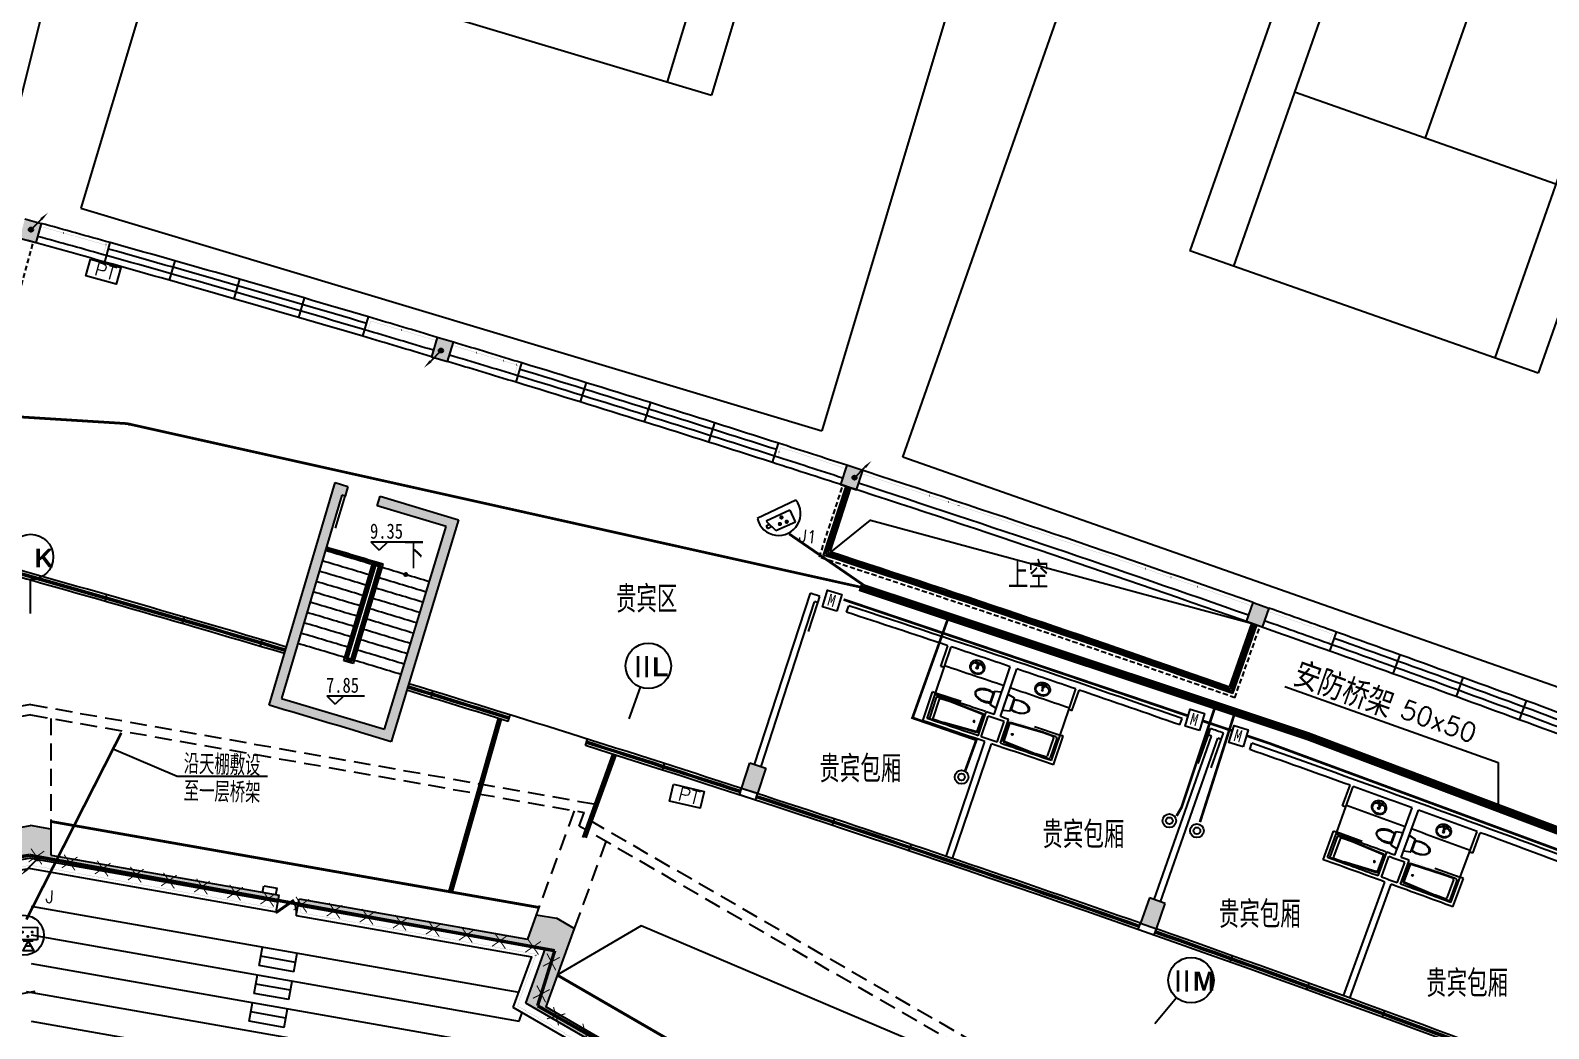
# Model space of a CAD drawing. Extents: x 23317406 to 24383751, y 42324270 to 43451021.
# Drawn here: x 23997363 to 24042480, y 42944674 to 42974335 of the extents above; entities that cross this region are included whole.
import ezdxf

# ---------------------------------------------------------------- set-up
doc = ezdxf.new("R2010")
doc.units = 0
doc.header["$MEASUREMENT"] = 0
doc.linetypes.add('DASHED', pattern=[0.75, 0.5, -0.25])
doc.linetypes.add('T-BW-SF$0$DOT2', pattern=[3.175, 0, -3.175])
doc.layers.get('0').update_dxf_attribs({"linetype": 'CONTINUOUS'})
for name, color, linetype in [('SB', 1, 'CONTINUOUS'), ('WZ', 7, 'CONTINUOUS'), ('双监探测管线', 3, 'CONTINUOUS'), ('场地', 5, 'CONTINUOUS'), ('墙', 7, 'CONTINUOUS'), ('投影', 9, 'CONTINUOUS'), ('柱填充', 8, 'CONTINUOUS'), ('柱形', 7, 'CONTINUOUS'), ('栏杆', 146, 'CONTINUOUS'), ('楼梯', 5, 'CONTINUOUS'), ('汉字', 7, 'CONTINUOUS'), ('电-强电平面-设备', 4, 'CONTINUOUS'), ('电-接地防雷-箭头', 3, 'CONTINUOUS'), ('电-接地防雷-防雷卡子', 94, 'CONTINUOUS'), ('电-接地防雷-防雷线', 94, 'CONTINUOUS'), ('监控管线', 11, 'CONTINUOUS'), ('监控设备', 1, 'CONTINUOUS'), ('紧急按钮管线', 4, 'CONTINUOUS'), ('紧急按钮设备', 4, 'CONTINUOUS'), ('辅助件', 9, 'CONTINUOUS'), ('边界', 9, 'CONTINUOUS'), ('门禁管线', 6, 'CONTINUOUS'), ('门禁设备', 6, 'CONTINUOUS'), ('门窗', 7, 'CONTINUOUS')]:
    doc.layers.add(name, color=color, linetype=linetype)
doc.styles.add('ATT', font='txt')
doc.styles.add('HZ', font='txt.shx', dxfattribs={"bigfont": 'hztxt.shx'})
doc.styles.add('HZTXT', font='txt', dxfattribs={"width": 0.9, "bigfont": 'HZTXT'})
doc.styles.add('IDQSTYLE', font='txt.shx', dxfattribs={"width": 0.7, "bigfont": 'hztxt.shx'})
doc.styles.add('KSHZ', font='ROMANS.shx', dxfattribs={"height": 800, "bigfont": 'dfhz.shx'})
doc.styles.add('Q1', font='SimSun.ttf', dxfattribs={"width": 0.8, "height": 450})
doc.styles.add('T-SG-01$0$Arial', font='ARIALBD.TTF')

# ---------------------------------------------------------------- blocks, each defined once
blk = doc.blocks.new('A$C3C4F7BE9')
at = {"layer": '场地'}
for p, q in [((8126, 44745), (0, 4559)), ((30670, 40187), (8126, 44745)), ((22544, 0), (30670, 40187)), ((12314, 35109), (7603, 11811)), ((13657, 34838), (8946, 11539)), ((23067, 32935), (12314, 35109)), ((21724, 33206), (17012, 9908)), ((23067, 32935), (18355, 9636)), ((20637, 27830), (12570, 29461)), ((16603, 28646), (14066, 16100)), ((21603, 21105), (9067, 23640)), ((18100, 15284), (10033, 16915)), ((7603, 11811), (18355, 9636)), ((0, 4559), (22543, 0))]:
    blk.add_line(p, q, dxfattribs=at)
blk = doc.blocks.new('M100')
at = {"layer": '门窗'}
blk.add_line((0, 1000), (0, 0), dxfattribs=at)
blk = doc.blocks.new('WC-3')
for points in [[(382, 218, 0.033558), (397, 269, 0.056391), (412, 405, 0.056391), (397, 541, 0.070142), (358, 644, 0.106098), (290, 721, 0.162033), (225, 743, 0.162033), (161, 721, 0.106098), (93, 644, 0.070142), (54, 541, 0.056391), (38, 405, 0.056391), (54, 269, 0.033558), (69, 218)], [(55, 405, -0.056391), (70, 537, -0.070142), (108, 636, -0.106098), (170, 708, -0.162033), (225, 726, -0.162033), (280, 708, -0.106098), (343, 636, -0.070142), (381, 537, -0.056391), (396, 405, -0.056391), (381, 273, -0.027675), (369, 232), (81, 232, -0.027675), (70, 273, -0.056391)], [(-20, 24, 0.477064), (0, 0), (463, 0, 0.477064), (473, 12), (431, 207, 0.354037), (426, 211), (24, 211, 0.354037), (19, 207)]]:
    blk.add_lwpolyline(points, format="xyb", close=True)
blk = doc.blocks.new('15PLAV04')
at = {"color": 0, "linetype": 'ByBlock'}
for p, q in [((2.5, -1.5), (2.5, 1.5)), ((7, 0.5), (3, 1.5)), ((4, 1.25), (4, 3.635323)), ((7, -0.5), (7, 0.5)), ((3, -1.5), (7, -0.5)), ((4, -3.628449), (4, -1.25))]:
    blk.add_line(p, q, dxfattribs=at)
blk.add_lwpolyline([(8, 9, 0.109452), (4.986152, 8.332258, 0.102376), (2.343146, 6.363961, 0.093737), (0.622313, 3.491319, 0.088426), (0, 0, 0.088426), (0.622313, -3.491319, 0.093737), (2.343146, -6.363961, 0.102376), (4.986152, -8.332258, 0.109452), (8, -9, 0.109452), (11.013848, -8.332258, 0.102376), (13.656854, -6.363961, 0.093737), (15.377687, -3.491319, 0.088426), (16, 0, 0.088426), (15.377687, 3.491319, 0.093737), (13.656854, 6.363961, 0.102376), (11.013848, 8.332258, 0.109452)], format="xyb", close=True, dxfattribs=at)
for centre in [(3, 2.5), (9, 0), (3, -2.5)]:
    blk.add_circle(centre, 1, dxfattribs=at)
for centre, radius, start, end in [((7, 3.635323), 3, 146.09549, 180), ((11.358035, 0.706347), 8.250845, 143.130102, 146.09549), ((9.915843, 1.787992), 6.448105, 118.911201, 143.130102), ((9, 3.446272), 4.553728, 90, 118.911201), ((9, 3.446272), 4.553728, 61.088799, 90), ((8.084157, 1.787992), 6.448105, 36.869898, 61.088799), ((6.641965, 0.706347), 8.250845, 17.257939, 36.869898), ((4.368267, 0), 10.631733, 0, 17.257939), ((4.368267, 0), 10.631733, 342.742061, 0), ((7, -3.628449), 3, 180, 212.259808), ((9.915843, -1.787992), 6.448105, 212.259808, 241.088799), ((9, -3.446272), 4.553728, 241.088799, 270), ((9, -3.446272), 4.553728, 270, 298.911201), ((8.084157, -1.787992), 6.448105, 298.911201, 323.130102), ((6.641965, -0.706347), 8.250845, 323.130102, 342.742061)]:
    blk.add_arc(centre, radius, start, end, dxfattribs=at)
at = {"color": 0, "linetype": 'ByBlock', "style": 'ATT'}
for tag, p, flags in [('ITEM', (0, -17.5), 3), ('ROOM_NUMBER', (0, -26.5), 1)]:
    blk.add_attdef(tag, p, '', height=6, dxfattribs=dict(at, flags=flags))
blk = doc.blocks.new('13')
for p, q in [((40, 259), (40, -259)), ((70, 239), (70, -239)), ((1098, 345), (76, 299)), ((1100, 325), (105, 279)), ((1400, 325), (1100, 325)), ((1500, 345), (1102, 345)), ((1440, 285), (1440, -285)), ((1540, 305), (1540, -305)), ((76, -299), (1098, -345)), ((105, -279), (1100, -325)), ((115, -279), (1100, -325)), ((1400, -325), (1100, -325)), ((1500, -345), (1102, -345))]:
    blk.add_line(p, q)
at = {"const_width": 1.5}
for points in [[(1600, 375), (0, 375)], [(0, 375), (0, -375)], [(1600, -375), (1600, 375)], [(0, -375), (1600, -375)]]:
    blk.add_lwpolyline(points, dxfattribs=at)
for radius in [20, 16]:
    blk.add_circle((250, -11), radius)
for centre, start, end in [((80, 259), 96.2034, 180), ((110, 239), 96.6325, 180), ((1102, 305), 90, 96.2034), ((1400, 285), 0, 90), ((1500, 305), 0, 90), ((80, -259), 180, 263.7966), ((110, -239), 180, 263.3675), ((1102, -305), 263.7966, 270), ((1400, -285), 270, 0), ((1500, -305), 270, 0)]:
    blk.add_arc(centre, 40, start, end)
at = {"text_generation_flag": 2, "width": 0.8, "flags": 9}
for tag in ['XSIZE', 'YSIZE']:
    blk.add_attdef(tag, (800, 375), '', height=0.5, dxfattribs=at)
blk = doc.blocks.new('SX1')
at = {"layer": 'SB'}
for p, q in [((-2.72, 0.74), (-4.54, 0.74)), ((-4.54, 0.74), (-4.54, -0.51)), ((-3.29, 1.67), (2.96, 1.67)), ((-3.29, 1.67), (-1.38, -1.45)), ((2.96, 1.67), (2.96, -1.45)), ((-4.54, -0.51), (-1.96, -0.51)), ((2.96, -1.45), (-1.38, -1.45))]:
    blk.add_line(p, q, dxfattribs=at)
blk = doc.blocks.new('SX8')
at = {"layer": 'SB'}
for p, q in [((-0.65, -1.02), (1.8, -1.02)), ((-0.11, -2.2), (1.27, -2.2))]:
    blk.add_line(p, q, dxfattribs=at)
for points in [[(-1.02, 1.19, 0.375, 0.375, 1), (-0.64, 1.19, 0.375, 0.375, 1)], [(0.29, 0.1, 0.375, 0.375, 1), (0.67, 0.1, 0.375, 0.375, 1)], [(1.39, 1.19, 0.375, 0.375, 1), (1.76, 1.19, 0.375, 0.375, 1)]]:
    blk.add_lwpolyline(points, format="xyseb", close=True, dxfattribs=at)
blk.add_lwpolyline([(0.58, -1.01), (-0.77, -3.35), (1.94, -3.35)], close=True, dxfattribs=at)
blk.add_blockref('SX1', (-0.09, 0.7), dxfattribs=at)
blk = doc.blocks.new('QQSX')
at = {"layer": 'SB'}
blk.add_circle((-12, 12), 494, dxfattribs=at)
at = {"layer": 'SB', "xscale": 100, "yscale": 100, "zscale": 100}
blk.add_blockref('SX8', (36, -28), dxfattribs=at)
blk = doc.blocks.new('A$C7A4D2D25')
at = {"layer": 'WZ'}
blk.add_blockref('QQSX', (506, 483), dxfattribs=at)
blk = doc.blocks.new('A$C4DCE6AE2')
at = {"layer": 'WZ'}
for p, q in [((1147, 1033), (0, 489)), ((975, 735), (268, 414)), ((1141, 391), (978, 740)), ((369, 313), (266, 258)), ((266, 258), (310, 192)), ((268, 414), (553, 129)), ((310, 192), (428, 257)), ((553, 129), (1141, 391))]:
    blk.add_line(p, q, dxfattribs=at)
at = {"layer": 'WZ', "const_width": 63.8}
for points in [[(750, 539, 1), (697, 504, 1)], [(907, 412, 1), (853, 376, 1)], [(706, 344, 1), (652, 309, 1)]]:
    blk.add_lwpolyline(points, format="xyb", close=True, dxfattribs=at)
at = {"layer": 'WZ'}
blk.add_arc((642, 637), 650, 193.6992, 38.1073, dxfattribs=at)
blk = doc.blocks.new('A$C598A25E8')
at = {"layer": '监控设备', "color": 6}
blk.add_lwpolyline([(525, 73), (86, 0), (0, 518), (439, 591)], close=True, dxfattribs=at)
at = {"layer": '门禁设备', "style": 'Q1', "width": 0.9}
blk.add_text('M', height=360, rotation=10.6583, dxfattribs=at).set_placement((170, 101, -121))
blk = doc.blocks.new('A$C62181696')
at = {"layer": '监控管线'}
blk.add_lwpolyline([(0, 519), (936, 519), (936, 3), (0, 3)], close=True, dxfattribs=at)
at = {"layer": '门禁管线', "color": 6, "style": 'HZ'}
blk.add_text('PT', height=400, rotation=359.4412, dxfattribs=at).set_placement((206, 91, -121))
blk = doc.blocks.new('A$C28D63360')
at = {"layer": '监控管线'}
blk.add_blockref('A$C62181696', (0, 0), dxfattribs=at)
blk = doc.blocks.new('A$C4D2D6A25')
at = {"layer": '紧急按钮管线', "const_width": 80}
for points in [[(1621, 10848), (1950, 11759), (51, 12415), (1147, 15477)], [(7900, 9499), (8046, 9754), (9069, 12816)], [(8594, 9317), (9616, 12525)], [(19921, 5685), (21002, 8425)], [(20616, 5448), (21642, 8156)], [(31413, 681), (32691, 3852)], [(32106, 426), (33384, 3597)]]:
    blk.add_lwpolyline(points, dxfattribs=at)
at = {"layer": '紧急按钮设备'}
for centre, radius in [((1508, 10656), 203), ((1508, 10656), 101), ((7684, 9356), 203), ((7684, 9356), 101), ((8503, 9059), 203), ((8503, 9059), 101), ((19824, 5478), 203), ((19824, 5478), 101), ((20598, 5239), 203), ((20598, 5239), 101), ((31346, 458), 203), ((31346, 458), 101), ((32039, 203), 203), ((32039, 203), 101)]:
    blk.add_circle(centre, radius, dxfattribs=at)
at = {"layer": '双监探测管线', "color": 4, "style": 'HZTXT', "width": 0.9}
for p in [(19627, 6584, -121), (21573, 6156, -121)]:
    blk.add_text('IR', height=360, rotation=359.4412, dxfattribs=at).set_placement(p)
at = {"layer": '紧急按钮管线', "color": 4, "style": 'HZTXT', "width": 0.9}
for p in [(31134, 1358, -121), (32647, 656, -121)]:
    blk.add_text('IR', height=360, rotation=359.4412, dxfattribs=at).set_placement(p)
blk = doc.blocks.new('*X408')
at = {"color": 0, "linetype": 'Continuous'}
for p, q in [((192.59, 446.72), (193.87, 448.01)), ((192.65, 446.36), (194.23, 447.94)), ((192.69, 447.24), (193.35, 447.91)), ((192.79, 446.07), (194.52, 447.8)), ((192.98, 445.84), (194.75, 447.61)), ((193.23, 445.66), (194.93, 447.37)), ((193.53, 445.54), (195.05, 447.06)), ((193.92, 445.51), (195.08, 446.67)), ((194.61, 445.77), (194.82, 445.99))]:
    blk.add_line(p, q, dxfattribs=at)
blk = doc.blocks.new('HC000749')
at = {"color": 0, "linetype": 'Continuous'}
blk.add_line((0, -0.06), (3.11, 3.12), dxfattribs=at)
blk.add_lwpolyline([(3.11, 3.12, 0.8, 0, 0), (5.06, 5, 0, 0, 0)], format="xyseb", dxfattribs=at)
blk.add_circle((0, 0), 0.625, dxfattribs=at)
at = {"color": 0, "linetype": 'Continuous', "xscale": 0.5, "yscale": 0.5, "zscale": 0.5}
blk.add_blockref('*X408', (-96.92, -223.38), dxfattribs=at)
at = {"color": 0, "style": 'IDQSTYLE', "width": 0.7}
blk.add_attdef('PSFHATT', (7.06, -0.63), '', height=2.5, dxfattribs=at)
blk = doc.blocks.new('*X411')
at = {"color": 0, "linetype": 'Continuous'}
for p, q in [((192.59, 446.72), (193.87, 448.01)), ((192.65, 446.36), (194.23, 447.94)), ((192.69, 447.24), (193.35, 447.91)), ((192.79, 446.07), (194.52, 447.8)), ((192.98, 445.84), (194.75, 447.61)), ((193.23, 445.66), (194.93, 447.37)), ((193.53, 445.54), (195.05, 447.06)), ((193.92, 445.51), (195.08, 446.67)), ((194.61, 445.77), (194.82, 445.99))]:
    blk.add_line(p, q, dxfattribs=at)
blk = doc.blocks.new('HC000750')
at = {"color": 0, "linetype": 'Continuous'}
blk.add_line((0, -0.06), (-3.11, -3.23), dxfattribs=at)
blk.add_lwpolyline([(-3.11, -3.23, 0.8, 0, 0), (-5.06, -5.12, 0, 0, 0)], format="xyseb", dxfattribs=at)
blk.add_circle((0, 0), 0.625, dxfattribs=at)
at = {"color": 0, "linetype": 'Continuous', "xscale": 0.5, "yscale": 0.5, "zscale": 0.5}
blk.add_blockref('*X411', (-96.92, -223.38), dxfattribs=at)
at = {"color": 0, "style": 'IDQSTYLE', "width": 0.7}
blk.add_attdef('PSFHATT', (2.63, -5.12), '', height=2.5, dxfattribs=at)

msp = doc.modelspace()

# ---------------------------------------------------------------- hatches: boundary and pattern name
at = {"layer": '柱填充'}
for points in [[(23997683.54222, 42968600.13245), (23997201.48344, 42968732.87027), (23997042.20344, 42968154.39825), (23997524.26222, 42968021.66043)], [(24009932.24713, 42965069.87042), (24009453.35801, 42965213.62442), (24009280.84344, 42964638.96041), (24009759.73256, 42964495.20641)], [(24021435.27167, 42960842.5459), (24021910.72215, 42960687.79821), (24022096.45652, 42961258.32669), (24021621.00604, 42961413.07437)], [(24006620.43763, 42960528.05427), (24006716.19072, 42960499.6031), (24006801.66397, 42960787.1693), (24006418.14836, 42960901.00934), (24004455.88306, 42954285.91172, -0.001749131), (24008083.94859, 42953196.61024), (24010088.56852, 42959793.81613), (24007759.07562, 42960497.82476), (24007673.01483, 42960212.22824), (24009715.74031, 42959598.71114), (24007884.11936, 42953570.84501), (24004828.804, 42954488.18223)], [(24034169.62889, 42957167.54746), (24033697.88789, 42957333.25936), (24033499.03888, 42956767.16832), (24033970.77987, 42956601.45642)], [(24018742.34772, 42952571.39578), (24019217.78084, 42952416.59479), (24018970.09925, 42951655.9018), (24018494.66613, 42951810.70279)], [(23997370, 42949735.07656), (24004722.02342, 42948438.71647), (24004756.75306, 42948635.67802), (23997970, 42949832.36569), (23997970, 42950604.08992), (23997370.00001, 42950709.88611), (23996770, 42950604.08992), (23996770, 42949832.36569), (23989983.24695, 42948635.67802), (23990017.97659, 42948438.71647)], [(24013525.96714, 42947649.56082), (24012998.33599, 42947954.18881), (24012398.33599, 42948059.985), (24012134.39076, 42947334.80144), (24005347.63771, 42948531.48911), (24005312.90807, 42948334.52756), (24012664.93149, 42947038.16747), (24012081.47361, 42945435.13013), (24018290.19238, 42941850.52468), (24018390.19238, 42942023.72976), (24012678.56403, 42945321.33992)], [(24031087.91549, 42948393.05135), (24030616.17449, 42948558.76325), (24030351.03545, 42947803.97766), (24030822.77645, 42947638.26576)]]:
    msp.add_hatch(color=256, dxfattribs=at).paths.add_polyline_path(points)

# ---------------------------------------------------------------- linework, layer by layer
for p, q in [((23997370, 42957013.10791), (23997370, 42958013.10791)), ((24015154.16482, 42953877.27982), (24015496.18496, 42954816.97244)), ((24030777.19457, 42944828.83272), (24031419.98218, 42945594.87716))]:
    msp.add_line(p, q)
at = {"color": 2}
for centre in [(23997370, 42958688.10791), (24015727.04856, 42955451.26496), (24031853.86382, 42946111.95716)]:
    msp.add_circle(centre, 675, dxfattribs=at)
at = {"layer": '墙'}
for p, q in [((23999572.23126, 42967451.8179), (23999733.92454, 42968029.62001)), ((24007243.33874, 42965245.26865), (24007413.35927, 42965820.67548)), ((24011794.28702, 42963879.07058), (24011969.29236, 42964452.98096)), ((24019412.34308, 42961495.80153), (24019595.6181, 42962067.12479)), ((24018885.30227, 42952524.84979), (24020540.94474, 42957610.72065)), ((24019075.47551, 42952462.92939), (24020669.21178, 42957358.63422)), ((24020764.29169, 42957327.65341), (24020826.27063, 42957517.80759)), ((24021619.75666, 42957048.04709), (24021682.04715, 42957238.09944)), ((24035974.79373, 42955892.29235), (24036176.04788, 42956457.5328)), ((24024420.87468, 42955436.3447), (24024626.93491, 42956052.82028)), ((24024515.71674, 42955404.64324), (24024721.77698, 42956021.11882)), ((24026002.56061, 42954007.94766), (24026483.28218, 42955428.83008)), ((24026192.0116, 42953943.85145), (24026672.73317, 42955364.73387)), ((24023881.9498, 42953824.0296), (24024167.26297, 42954677.60818)), ((24024008.49333, 42953887.1702), (24024262.10503, 42954645.90672)), ((24028221.44365, 42954150.89921), (24028432.00744, 42954765.85112)), ((24028316.05131, 42954118.50489), (24028526.6151, 42954733.4568)), ((24025525.35315, 42953377.52928), (24025765.3242, 42954088.10222)), ((24025620.09621, 42953345.53314), (24025828.07112, 42953961.36302)), ((24026093.72367, 42953185.29262), (24026302.37405, 42953800.89397)), ((24026188.43157, 42953153.19256), (24026429.18201, 42953863.50181)), ((24031520.34401, 42953698.42008), (24031586.24014, 42953887.25254)), ((24032369.84684, 42953401.19131), (24032436.05234, 42953589.91553)), ((24024576.42857, 42949792.66024), (24025730.16039, 42953202.77803)), ((24024765.87955, 42949728.56403), (24025919.61137, 42953138.68181)), ((24027703.1346, 42952637.17673), (24027962.28912, 42953394.03797)), ((24027765.34794, 42952510.17476), (24028056.89678, 42953361.64365)), ((24030757.64941, 42948509.06633), (24032464.20594, 42953368.07997)), ((24030946.3458, 42948442.78157), (24032652.90603, 42953301.80574)), ((24032747.24703, 42953268.64285), (24032813.58997, 42953457.3188)), ((24033596.04388, 42952969.40398), (24033662.69594, 42953157.97095)), ((24036359.29952, 42951293.59876), (24036579.50641, 42951905.16388)), ((24036453.38613, 42951259.7209), (24036673.59302, 42951871.28602)), ((24037907.66071, 42949829.14455), (24038420.98661, 42951238.57585)), ((24038095.58488, 42949760.70109), (24038608.91078, 42951170.13239)), ((23996770.00001, 42950604.08992), (23997370.00001, 42950709.88611)), ((23997970.00001, 42950604.08992), (23997370.00001, 42950709.88611)), ((23997970, 42950847.79231), (24012481.68712, 42948288.99033)), ((23997970, 42950604.08992), (23997970, 42949832.36569)), ((24035783.37584, 42949694.12637), (24036088.27661, 42950540.90587)), ((24035911.34032, 42949754.33512), (24036182.36323, 42950507.02801)), ((24040129.24799, 42949920.94325), (24040353.92214, 42950530.88135)), ((24040223.0843, 42949886.37812), (24040447.75844, 42950496.31622)), ((23997370, 42949735.07656), (23990017.97659, 42948438.71647)), ((23997370, 42949735.07656), (24004722.02342, 42948438.71647)), ((23997970, 42949832.36569), (24004756.75306, 42948635.67802)), ((24037416.05736, 42949209.88657), (24037672.33372, 42949914.74289)), ((24037510.0382, 42949175.71639), (24037732.14438, 42949786.59187)), ((24037979.84862, 42949004.60776), (24038202.62482, 42949615.23921)), ((24038073.79192, 42948970.33449), (24038330.84139, 42949674.90924)), ((23997370, 42949430.44858), (23990070.07104, 42948143.27414)), ((23997370, 42949430.44858), (24004669.92897, 42948143.27414)), ((24039576.20588, 42948419.5624), (24039852.72694, 42949170.25283)), ((24039635.47705, 42948291.16097), (24039946.56324, 42949135.6877)), ((24004669.92897, 42948143.27414), (24004756.75306, 42948635.67802)), ((24036384.79385, 42945647.83169), (24037616.77602, 42949030.46681)), ((24036572.71802, 42945579.38824), (24037804.70019, 42948962.02336)), ((24005260.81362, 42948039.08524), (24005347.63771, 42948531.48911)), ((24005312.90807, 42948334.52756), (24012664.93149, 42947038.16747)), ((24005347.63771, 42948531.48911), (24012134.39076, 42947334.80144)), ((24005260.81362, 42948039.08524), (24012260.74259, 42946804.8089)), ((24005260.81362, 42948039.08524), (24012260.74258, 42946804.8089)), ((24012398.33599, 42948059.985), (24012134.39076, 42947334.80144)), ((24012398.33599, 42948059.985), (24012998.33599, 42947954.18881)), ((24013525.96714, 42947649.56082), (24012998.33599, 42947954.18881)), ((24013525.96714, 42947649.56082), (24012678.56403, 42945321.33992)), ((24012081.47361, 42945435.13013), (24012664.93149, 42947038.16747)), ((24011713.46914, 42945301.18745), (24012260.74259, 42946804.8089)), ((24025274.13962, 42939203.9815), (24013025.86039, 42946275.52882)), ((24018140.19238, 42941590.71705), (24011713.46914, 42945301.18745)), ((24018290.19238, 42941850.52468), (24012081.47361, 42945435.13013)), ((24018390.19238, 42942023.72976), (24012678.56403, 42945321.33992))]:
    msp.add_line(p, q, dxfattribs=at)
at = {"layer": '墙', "linetype": 'DASHED', "ltscale": 1000}
for p, q in [((23997370, 42954302.46546), (23980512.92951, 42951330.10912)), ((23997370, 42954302.46546), (24014227.0705, 42951330.10912)), ((23997370, 42953997.83748), (23980917.11841, 42951096.75054)), ((23997370, 42953997.83748), (24013822.88159, 42951096.75054)), ((23997970, 42953892.04129), (23997970, 42950604.08992)), ((24013522.88159, 42951149.64864), (24012398.33599, 42948059.985)), ((24013676.04084, 42950693.30889), (24013822.88159, 42951096.75054)), ((24014044.04532, 42950827.25157), (24014227.0705, 42951330.10912)), ((24028247.32802, 42942280.57232), (24013676.04084, 42950693.30889)), ((24028706.95469, 42942361.6169), (24014044.04532, 42950827.25157)), ((24014467.48756, 42950236.36692), (24013525.96714, 42947649.56082))]:
    msp.add_line(p, q, dxfattribs=at)
at = {"layer": '墙', "ltscale": 5000}
for start, end in [(67.1172342395, 67.1172342395), (66.2587266313, 66.2587266313), (64.4772342395, 64.4772342395), (64.9387266313, 64.9387266313)]:
    msp.add_arc((23850578.58196, 42857442.58139), 533172.67138, start, end, dxfattribs=at)
at = {"layer": '墙'}
for centre, radius, start, end in [((23850634.74669, 42857737.27781), 530172.67138, 79.4743453394, 79.4743453394), ((23850639.30178, 42857736.37231), 530172.67138, 78.1227654233, 78.1227654233), ((23850644.55659, 42857735.23786), 530172.67138, 77.5606287088, 77.5606287088), ((23850649.0789, 42857734.18074), 530172.67138, 76.2090487927, 76.2090487927), ((23850619.66353, 42435177.93724), 553322.67138, 74.3661504383, 74.5865205388), ((23850619.66353, 42435177.93724), 552722.67138, 74.3661504383, 74.6124279556), ((23850619.66353, 42435177.93724), 552922.67138, 74.3661504383, 74.5865205388), ((23850619.66353, 42435177.93724), 553322.67138, 73.3183342156, 73.538705473), ((23850619.66353, 42435177.93724), 552922.67138, 73.3183342156, 73.538705473), ((23850619.66353, 42435177.93724), 552722.67138, 73.3183437825, 73.538705473), ((23850578.58196, 42435190.26996), 553322.67138, 73.041702864, 73.2620741214), ((23850578.58196, 42435190.26996), 552722.67138, 73.041702864, 73.2620645545), ((23850578.58196, 42435190.26996), 552922.67138, 73.041702864, 73.2620741214), ((23850578.58196, 42435190.26996), 553322.67138, 71.9938877982, 72.2142578987), ((23850578.58196, 42435190.26996), 552722.67138, 71.9679803814, 72.2142578987), ((23850578.58196, 42435190.26996), 552922.67138, 71.9938877982, 72.2142578987), ((23850578.58196, 42435190.26996), 553322.67138, 70.6738847678, 71.9679804354), ((23850578.58196, 42435190.26996), 552922.67138, 70.6738847678, 71.9420749464), ((23850578.58196, 42435190.26996), 552722.67138, 70.6479804354, 71.9679804354), ((23850578.58196, 42435190.26996), 549372.67138, 71.9471142188, 71.9784097456), ((23850578.58196, 42435190.26996), 549172.67138, 71.9471142188, 71.9575473271), ((23850578.58196, 42435190.26996), 549372.67138, 70.7627446372, 71.8532162336), ((23850578.58196, 42435190.26996), 549172.67138, 71.5227371997, 71.8532162336), ((23850578.58196, 42435190.26996), 552922.67138, 70.4017029181, 70.6220730186), ((23850578.58196, 42435190.26996), 553322.67138, 70.4017029181, 70.6220730186), ((23850578.58196, 42435190.26996), 552722.67138, 70.4017029181, 70.6479804354), ((23850578.58196, 42435190.26996), 549172.67138, 71.3184145018, 71.5123050494), ((23850578.58196, 42435190.26996), 548522.67138, 71.5122988677, 71.5227438633), ((23850578.58196, 42435190.26996), 549172.67138, 71.1036577374, 71.2975482851), ((23850578.58196, 42435190.26996), 547722.67138, 71.5122912395, 71.5227519676), ((23850578.58196, 42435190.26996), 549172.67138, 70.7627446372, 71.0932236712), ((23850578.58196, 42435190.26996), 547672.67138, 71.3184430766, 71.3446403236), ((23850578.58196, 42435190.26996), 548522.67138, 71.0932184475, 71.1036639191), ((23850578.58196, 42435190.26996), 546822.67138, 71.3184583806, 71.5227605761), ((23850578.58196, 42435190.26996), 546922.67138, 71.3446474967, 71.5122835888), ((23850578.58196, 42435190.26996), 547572.67138, 71.2817851016, 71.3341776852), ((23850578.58196, 42435190.26996), 547672.67138, 71.2713224632, 71.2975197102), ((23850578.58196, 42435190.26996), 549372.67138, 70.6271142188, 70.6688466521), ((23850578.58196, 42435190.26996), 546922.67138, 71.2817913194, 71.3341714674), ((23850578.58196, 42435190.26996), 546822.67138, 71.0932022107, 71.2975024902), ((23850578.58196, 42435190.26996), 546922.67138, 71.103679198, 71.2713152901), ((23850578.58196, 42435190.26996), 547722.67138, 71.0932108192, 71.1036715474), ((23850578.58196, 42435190.26996), 549172.67138, 70.6584135438, 70.6688466521), ((23850578.58196, 42435190.26996), 549172.67138, 70.6271142188, 70.6375473271), ((23850578.58196, 42435190.26996), 549372.67138, 69.4427446372, 70.5332162336), ((23850578.58196, 42435190.26996), 549172.67138, 70.2027371997, 70.5332162336), ((23850578.58196, 42435190.26996), 549172.67138, 69.9984135438, 70.1923040914), ((23850578.58196, 42435190.26996), 548522.67138, 70.1922979098, 70.2027429053), ((23850578.58196, 42435190.26996), 549172.67138, 69.7836567795, 69.9775473271), ((23850578.58196, 42435190.26996), 547722.67138, 70.1922902815, 70.2027510096), ((23850578.58196, 42435190.26996), 549172.67138, 69.4427446372, 69.7732236712), ((23850578.58196, 42435190.26996), 546822.67138, 69.9984135438, 70.2027596181), ((23850578.58196, 42435190.26996), 546922.67138, 70.0246465388, 70.1922826309), ((23850578.58196, 42435190.26996), 547672.67138, 69.9984421186, 70.0246393657), ((23850578.58196, 42435190.26996), 547572.67138, 69.9617841436, 70.0141767272), ((23850578.58196, 42435190.26996), 547672.67138, 69.9513215052, 69.9775187522), ((23850578.58196, 42435190.26996), 548522.67138, 69.7732174895, 69.7836629611), ((23850578.58196, 42435190.26996), 546922.67138, 69.9617903614, 70.0141705094), ((23850578.58196, 42435190.26996), 547722.67138, 69.7732098612, 69.7836705894), ((23850578.58196, 42435190.26996), 546822.67138, 69.7732012527, 69.9775473271), ((23850578.58196, 42435190.26996), 546922.67138, 69.78367824, 69.9513143321)]:
    msp.add_arc(centre, radius, start, end, dxfattribs=at)
at = {"layer": '投影'}
for p, q in [((23997970, 42950822.40664), (24012473.00471, 42948265.13561)), ((23997385.62834, 42948310.72361), (24011878.71659, 42945755.20111)), ((23997385.62834, 42947457.76525), (24011886.98766, 42944900.78435)), ((24004160.09125, 42946547.56411), (24004257.33422, 42947099.05645)), ((24005242.76088, 42946640.9797), (24004208.71274, 42946823.31028)), ((24005194.13939, 42946365.23353), (24005291.38237, 42946916.72587)), ((23997385.62834, 42946604.8069), (24011595.25872, 42944099.26568)), ((24005194.13939, 42946365.23353), (24004160.09125, 42946547.56411)), ((24004014.22678, 42945720.3256), (24004111.46976, 42946271.81794)), ((24005096.89641, 42945813.74118), (24004062.84827, 42945996.07177)), ((24005048.27492, 42945537.99501), (24005145.5179, 42946089.48735)), ((24025257.82203, 42939184.53496), (24013017.17798, 42946251.67409)), ((23997500.23614, 42945777.56838), (23986296.39462, 42943802.02884)), ((23997239.76387, 42945777.56838), (24008443.60539, 42943802.02884)), ((24005048.27492, 42945537.99501), (24004014.22678, 42945720.3256)), ((24003868.36231, 42944893.08709), (24003965.60529, 42945444.57943)), ((24004951.03194, 42944986.50267), (24003916.9838, 42945168.83326)), ((24004902.41045, 42944710.7565), (24004999.65343, 42945262.24884)), ((24011886.98766, 42944900.78435), (24011977.28471, 42945148.87346)), ((23997385.62834, 42944898.89019), (24008212.7916, 42942989.76918)), ((24004902.41045, 42944710.7565), (24003868.36231, 42944893.08709))]:
    msp.add_line(p, q, dxfattribs=at)
at = {"layer": '柱填充', "linetype": 'T-BW-SF$0$DOT2', "ltscale": 10}
for p, q in [((23999529.82623, 42967671.35877), (23999610.67287, 42967960.25983)), ((24007395.91082, 42965408.7255), (24007480.92109, 42965696.42891)), ((24011756.96776, 42964099.53295), (24011844.47044, 42964386.48815)), ((24019568.65253, 42961655.68817), (24019660.29004, 42961941.34981)), ((24035947.66867, 42956114.23967), (24036048.29575, 42956396.8599)), ((23997370, 42949531.99124), (23990151.187, 42948259.11974)), ((23997370, 42949531.99124), (24004588.81301, 42948259.11974)), ((24004588.81301, 42948259.11974), (24004623.54264, 42948456.08129)), ((24005376.65921, 42948120.20119), (24005411.38885, 42948317.16274)), ((24005376.65921, 42948120.20119), (24012395.47222, 42946882.59509)), ((24011836.1373, 42945345.83501), (24012395.47222, 42946882.59509)), ((24018103.58984, 42941727.31959), (24011836.1373, 42945345.83501))]:
    msp.add_line(p, q, dxfattribs=at)
for centre, start, end in [((23850619.66353, 42435177.93724), 74.3765071686, 74.5865205388), ((23850619.66353, 42435177.93724), 73.3183342156, 73.5283487427), ((23850578.58196, 42435190.26996), 73.0520595943, 73.2620741214), ((23850578.58196, 42435190.26996), 71.9938877982, 72.2039011685), ((23850578.58196, 42435190.26996), 70.6738847678, 71.9420887054), ((23850578.58196, 42435190.26996), 70.4120596484, 70.6220730186)]:
    msp.add_arc(centre, 553222.67138, start, end, dxfattribs=at)
at = {"layer": '柱形'}
for p, q in [((23997201.48344, 42968732.87027), (23997683.54222, 42968600.13245)), ((23997683.54222, 42968600.13245), (23997524.26222, 42968021.66043)), ((23997524.26222, 42968021.66043), (23997042.20344, 42968154.39825)), ((24009453.35801, 42965213.62442), (24009280.84344, 42964638.96041)), ((24009932.24713, 42965069.87042), (24009453.35801, 42965213.62442)), ((24009759.73256, 42964495.20641), (24009932.24713, 42965069.87042)), ((24009280.84344, 42964638.96041), (24009759.73256, 42964495.20641)), ((24021621.00604, 42961413.07437), (24021435.27167, 42960842.5459)), ((24022096.45652, 42961258.32669), (24021621.00604, 42961413.07437)), ((24021910.72215, 42960687.79821), (24022096.45652, 42961258.32669)), ((24021435.27167, 42960842.5459), (24021910.72215, 42960687.79821)), ((24033499.03888, 42956767.16832), (24033697.88789, 42957333.25936)), ((24033697.88789, 42957333.25936), (24034169.62889, 42957167.54746)), ((24033970.77987, 42956601.45642), (24033499.03888, 42956767.16832)), ((24034169.62889, 42957167.54746), (24033970.77987, 42956601.45642)), ((24018494.66613, 42951810.70279), (24018742.34772, 42952571.39578)), ((24018742.34772, 42952571.39578), (24019217.78084, 42952416.59479)), ((24019217.78084, 42952416.59479), (24018970.09925, 42951655.9018)), ((24018970.09925, 42951655.9018), (24018494.66613, 42951810.70279)), ((24014040.22506, 42950816.75549), (24013866.57688, 42950339.66104)), ((24030616.17449, 42948558.76325), (24030351.03545, 42947803.97766)), ((24031087.91549, 42948393.05135), (24030616.17449, 42948558.76325)), ((24030822.77645, 42947638.26576), (24031087.91549, 42948393.05135)), ((24030351.03545, 42947803.97766), (24030822.77645, 42947638.26576))]:
    msp.add_line(p, q, dxfattribs=at)
at = {"layer": '柱形', "ltscale": 1000}
for p, q in [((24004455.88306, 42954285.91172), (24006418.14836, 42960901.00934)), ((24006418.14836, 42960901.00934), (24006801.66397, 42960787.1693)), ((24006620.43763, 42960528.05427), (24004828.804, 42954488.18223)), ((24006716.19072, 42960499.6031), (24006620.43763, 42960528.05427)), ((24006801.66397, 42960787.1693), (24006716.19072, 42960499.6031)), ((24007673.01483, 42960212.22824), (24007759.07562, 42960497.82476)), ((24007759.07562, 42960497.82476), (24010088.56852, 42959793.81613)), ((24009715.74031, 42959598.71114), (24007673.01483, 42960212.22824)), ((24007884.11936, 42953570.84501), (24009715.74031, 42959598.71114)), ((24010088.56852, 42959793.81613), (24008083.94859, 42953196.61024)), ((24004828.804, 42954488.18223), (24007884.11936, 42953570.84501))]:
    msp.add_line(p, q, dxfattribs=at)
msp.add_arc((23850578.58196, 42435190.26996), 541422.67138, 73.0875449925, 73.4884158782, dxfattribs=at)
at = {"layer": '栏杆', "ltscale": 10}
for p, q in [((24006927.12469, 42955583.38347), (24007784.05781, 42958437.51484)), ((24006960.63141, 42955521.10627), (24007846.3207, 42958471.01393)), ((24006673.30276, 42955607.3747), (24007243.01757, 42957504.88675)), ((24006735.57225, 42955640.89576), (24007296.48831, 42957509.10238))]:
    msp.add_line(p, q, dxfattribs=at)
at = {"layer": '栏杆'}
for p, q in [((24007243.01757, 42957504.88675), (24007544.61397, 42958509.39425)), ((24007296.48831, 42957509.10238), (24007592.50537, 42958495.02713))]:
    msp.add_line(p, q, dxfattribs=at)
at = {"layer": '栏杆', "ltscale": 10}
for radius, start, end in [(546352.67138, 73.2774934766, 73.4568595109), (546402.67138, 73.2722514365, 73.4568614301), (543322.67138, 73.2721622716, 73.3037985993), (543372.67138, 73.2774359633, 73.2985249075)]:
    msp.add_arc((23850578.31976, 42435190.34816), radius, start, end, dxfattribs=at)
at = {"layer": '楼梯'}
for p, q in [((24020999.19937, 42958776.11717), (24021649.30838, 42960773.13709)), ((24021062.22106, 42958808.18391), (24021696.7797, 42960757.43587)), ((24007349.95839, 42957513.31582), (24007626.01738, 42958432.76753)), ((24033032.02826, 42954758.48583), (24033711.32197, 42956692.60239)), ((24033062.63465, 42954694.74227), (24033758.49338, 42956676.02354)), ((24011307.59814, 42953880.74124), (24009850.47037, 42948752.94484)), ((24011355.3704, 42953865.93541), (24009899.9697, 42948744.21677)), ((24014665.89516, 42952828.15041), (24013766.57688, 42950357.29374)), ((24014713.59927, 42952813.02615), (24013816.57688, 42950348.47739))]:
    msp.add_line(p, q, dxfattribs=at)
at = {"layer": '楼梯', "ltscale": 10}
for p, q in [((24006893.61663, 42955645.65626), (24007721.7936, 42958404.01138)), ((24006797.84041, 42955674.4124), (24007349.95839, 42957513.31582))]:
    msp.add_line(p, q, dxfattribs=at)
at = {"layer": '楼梯'}
for centre, radius, start, end in [((23850578.31976, 42435190.34816), 545982.67138, 73.303721534, 73.4568452973), ((23850578.31976, 42435190.34816), 546302.67138, 73.3037123135, 73.4568575913), ((23850578.58196, 42435190.26996), 550622.67138, 70.6453790091, 71.9705818259), ((23850578.58196, 42435190.26996), 550672.67138, 70.6505815809, 71.9653792361), ((23850578.31976, 42435190.34816), 545662.67138, 73.3037307652, 73.456832989), ((23850578.31976, 42435190.34816), 545982.67138, 73.2932274682, 73.298474501), ((23850578.31976, 42435190.34816), 545022.67138, 73.3037492603, 73.4568083289), ((23850578.31976, 42435190.34816), 545342.67138, 73.3037400073, 73.4568206662), ((23850578.31976, 42435190.34816), 545662.67138, 73.2932305453, 73.2984806552), ((23850578.31976, 42435190.34816), 545662.67138, 73.2774802156, 73.2827303255), ((23850578.31976, 42435190.34816), 545982.67138, 73.2774863698, 73.2827334026), ((23850578.31976, 42435190.34816), 545342.67138, 73.293233626, 73.2984868166), ((23850578.31976, 42435190.34816), 545342.67138, 73.2774740542, 73.2827272448)]:
    msp.add_arc(centre, radius, start, end, dxfattribs=at)
at = {"layer": '楼梯', "ltscale": 10}
for radius, start, end in [(546302.67138, 73.2774925168, 73.2984683541), (546302.67138, 73.1191032796, 73.2722485573), (545662.67138, 73.1191278818, 73.2722301056), (545982.67138, 73.1191155735, 73.2722393369), (544702.67138, 73.3037585241, 73.4567959772), (545022.67138, 73.2932367103, 73.2984929852), (545342.67138, 73.1191402046, 73.2722208635), (544382.67138, 73.3037677988, 73.4567836109), (544702.67138, 73.2932397982, 73.2984991611), (544702.67138, 73.2774617097, 73.2827210726), (545022.67138, 73.2774678856, 73.2827241605), (544702.67138, 73.1191648936, 73.2722023468), (545022.67138, 73.1191525419, 73.2722116106), (543742.67138, 73.3037863809, 73.4567588347), (544062.67138, 73.3037770844, 73.4567712301), (544062.67138, 73.293245985, 73.2985115347), (544382.67138, 73.2932428898, 73.2985053442), (544382.67138, 73.2774555266, 73.282717981), (544382.67138, 73.1191772599, 73.2721930721), (543422.67138, 73.3037956884, 73.4567464247), (543742.67138, 73.2932490839, 73.2985177324), (543742.67138, 73.2774431385, 73.282711787), (544062.67138, 73.2774493362, 73.2827148858), (543742.67138, 73.1192020361, 73.2721744899), (544062.67138, 73.1191896407, 73.2721837865), (543422.67138, 73.2774369335, 73.2985239373), (543422.67138, 73.1192144461, 73.2721651824)]:
    msp.add_arc((23850578.31976, 42435190.34816), radius, start, end, dxfattribs=at)
at = {"layer": '汉字', "color": 0}
for p, q in [((24007481.66846, 42959141.95402), (24008599.66846, 42959141.95402)), ((24007481.66846, 42959141.95402), (24007731.66846, 42958891.95402)), ((24007981.66846, 42959141.95402), (24007731.66846, 42958891.95402)), ((24006174.55527, 42954564.05356), (24007292.55527, 42954564.05356)), ((24006174.55527, 42954564.05356), (24006424.55527, 42954314.05356)), ((24006674.55527, 42954564.05356), (24006424.55527, 42954314.05356))]:
    msp.add_line(p, q, dxfattribs=at)
msp.add_lwpolyline([(24021149.0122, 42958832.50384), (24022325.61449, 42959781.21251), (24033640.55947, 42956717.45534)], dxfattribs=at)
msp.add_lwpolyline([(24008516.63158, 42958164.62899, 0, 0, 0), (24007481.6391, 42954737.50329, 0, 0, 0.0008063803), (24005805.01588, 42955240.89459, 0, 0, 0), (24006739.00216, 42958364.26358, 80, 0, 0), (24006830.773, 42958670.79632, 0, 0, 0)], format="xyseb", dxfattribs=at)
at = {"layer": '汉字'}
msp.add_lwpolyline([(24027983.51245, 42942432.88631), (24015511.49958, 42947724.73563), (24013025.86039, 42946275.52882)], dxfattribs=at)
at = {"layer": '汉字', "color": 0}
msp.add_circle((24008516.63158, 42958164.62899), 50, dxfattribs=at)
at = {"layer": '电-接地防雷-防雷卡子', "color": 131, "const_width": 30}
for points in [[(23997382.75213, 42950020.85574), (23997704.78528, 42949555.78085)], [(23997776.30615, 42949949.33487), (23997311.23126, 42949627.30172)], [(23998760.19119, 42949770.53268), (23998295.1163, 42949448.49954)], [(23998366.63718, 42949842.05356), (23998688.67032, 42949376.97866)], [(23999744.07624, 42949591.7305), (23999279.00135, 42949269.69735)], [(23999350.52222, 42949663.25137), (23999672.55536, 42949198.17648)], [(24000727.96128, 42949412.92831), (24000262.88639, 42949090.89517)], [(24000334.40726, 42949484.44918), (24000656.44041, 42949019.37429)], [(24001711.84632, 42949234.12612), (24001246.77143, 42948912.09298)], [(24001318.29231, 42949305.647), (24001640.32545, 42948840.57211)], [(24002302.17735, 42949126.84481), (24002624.21049, 42948661.76992)], [(24002695.73137, 42949055.32394), (24002230.65648, 42948733.2908)], [(24003679.61641, 42948876.52175), (24003214.54152, 42948554.48861)], [(24003286.06239, 42948948.04263), (24003608.09554, 42948482.96774)], [(24004663.50145, 42948697.71957), (24004198.42656, 42948375.68642)], [(24004269.94744, 42948769.24044), (24004591.98058, 42948304.16555)], [(24005647.3865, 42948518.91738), (24005182.3116, 42948196.88424)], [(24005253.83248, 42948590.43826), (24005575.86562, 42948125.36336)], [(24006631.27154, 42948340.1152), (24006166.19665, 42948018.08205)], [(24006237.71752, 42948411.63607), (24006559.75067, 42947946.56118)], [(24007615.15658, 42948161.31301), (24007150.08169, 42947839.27987)], [(24007221.60257, 42948232.83388), (24007543.63571, 42947767.75899)], [(24008599.04163, 42947982.51082), (24008133.96673, 42947660.47768)], [(24008205.48761, 42948054.0317), (24008527.52075, 42947588.95681)], [(24009582.92667, 42947803.70864), (24009117.85178, 42947481.6755)], [(24009189.37265, 42947875.22951), (24009511.4058, 42947410.15462)], [(24010566.81171, 42947624.90645), (24010101.73682, 42947302.87331)], [(24010173.2577, 42947696.42733), (24010495.29084, 42947231.35244)], [(24011550.69676, 42947446.10427), (24011085.62186, 42947124.07112)], [(24011157.14274, 42947517.62514), (24011479.17588, 42947052.55025)], [(24012534.5818, 42947267.30208), (24012069.50691, 42946945.26894)], [(24012141.02778, 42947338.82296), (24012463.06093, 42946873.74806)], [(24012974.38952, 42946408.89127), (24012711.64576, 42946909.85605)], [(24013093.50003, 42946790.74555), (24012592.53525, 42946528.00178)], [(24012676.61325, 42945454.25559), (24012413.86949, 42945955.22037)], [(24012795.72376, 42945836.10986), (24012294.75898, 42945573.36609)], [(24013257.70383, 42945116.68826), (24012712.40786, 42944966.18143)], [(24012909.80243, 42945314.08283), (24013060.30926, 42944768.78686)], [(24013779.55593, 42944820.5964), (24013930.06276, 42944275.30043)]]:
    msp.add_lwpolyline(points, dxfattribs=at)
at = {"layer": '电-接地防雷-防雷线', "color": 130, "linetype": 'Continuous', "ltscale": 100, "const_width": 100}
for points in [[(23981815.43668, 42947349.51017), (23997335.64974, 42949826.13992)], [(23997335.64974, 42949826.13992), (24012945.92206, 42946989.27312)], [(24012945.92206, 42946989.27312), (24012435.58623, 42945353.1965)], [(24012435.58623, 42945353.1965), (24025432.63893, 42937978.84382)]]:
    msp.add_lwpolyline(points, dxfattribs=at)
at = {"layer": '监控管线'}
for p, q in [((24034644.91773, 42954844.68259), (24040980.56559, 42952580.39903)), ((23999847.92262, 42952980.98198), (24001728.33324, 42952176.23912)), ((24040980.56559, 42952580.39903), (24040980.56559, 42951240.31357)), ((24001728.33324, 42952176.23912), (24004414.63323, 42952176.23912))]:
    msp.add_line(p, q, dxfattribs=at)
for points, const_width in [([(23953296.97281, 42970992.06851), (23965352.53796, 42968057.0973), (23983428.69966, 42963698.79305), (24000239.13044, 42962650.39265), (24022106.67355, 42957775.8263)], 80), ([(24019911.37202, 42959373.34189), (24022181.09131, 42957812.97751)], 80), ([(24022010.44391, 42957794.79523), (24035293.8893, 42953373.76359), (24049306.60062, 42948090.42008), (24062420.82273, 42942983.46359)], 250), ([(23997244.02613, 42947914.84243), (24000064.98671, 42953464.23068)], 80)]:
    msp.add_lwpolyline(points, dxfattribs=dict(at, const_width=const_width))
at = {"layer": '监控设备', "color": 1}
for p, q in [((23983356.37987, 42963690.97096), (24000354.03335, 42962646.25578)), ((24000354.03335, 42962646.25578), (24000279.31868, 42962608.94434))]:
    msp.add_line(p, q, dxfattribs=at)
at = {"layer": '辅助件'}
for p, q in [((24004264.34918, 42948722.50211), (24004299.07881, 42948919.46366)), ((24004299.07881, 42948919.46366), (24004693.00192, 42948850.00439)), ((24004658.27228, 42948653.04284), (24004693.00192, 42948850.00439))]:
    msp.add_line(p, q, dxfattribs=at)
for radius, start, end in [(548572.67138, 71.3184145018, 71.5122993438), (547672.67138, 71.3466688599, 71.5122907619), (548572.67138, 71.103663443, 71.2975482851), (548572.67138, 69.9984135438, 70.1922983858), (547672.67138, 70.0266679019, 70.192289804), (548572.67138, 69.7836624851, 69.9775473271)]:
    msp.add_arc((23850578.58196, 42435190.26996), radius, start, end, dxfattribs=at)
at = {"layer": '边界'}
for p, q in [((24011259.82461, 42953895.54263), (24009800.97103, 42948761.6729)), ((24014761.3018, 42952797.89755), (24014040.22506, 42950816.75549))]:
    msp.add_line(p, q, dxfattribs=at)
at = {"layer": '门禁管线', "const_width": 80}
for points in [[(24021527.16593, 42957424.39159), (24031783.88562, 42953960.52216)], [(24032190.33437, 42953823.25748), (24033096.62903, 42953517.18629)], [(24033484.63944, 42953386.14855), (24034178.06676, 42953151.9663), (24043746.13325, 42949621.13135)]]:
    msp.add_lwpolyline(points, dxfattribs=at)
at = {"layer": '门窗', "linetype": 'DASHED', "ltscale": 300}
for p, q in [((23996801.67773, 42965679.49618), (23997451.94913, 42968041.57662)), ((24020810.12587, 42958679.89106), (24021506.6759, 42960819.5696)), ((24033154.44478, 42954503.4859), (24033900.01837, 42956626.31763))]:
    msp.add_line(p, q, dxfattribs=at)
at = {"layer": '门窗'}
for p, q in [((24001654.22067, 42967488.50563), (24001490.44511, 42966911.29027)), ((24003577.62952, 42966939.01076), (24003411.76829, 42966362.39125)), ((24005499.03928, 42966382.56602), (24005331.09455, 42965806.5499)), ((24013876.5682, 42963867.62559), (24013699.49468, 42963294.34994)), ((24015786.76221, 42963273.82002), (24015607.61736, 42962701.18827)), ((24017694.79702, 42962673.11265), (24017513.58318, 42962101.13228)), ((24020936.17628, 42958744.04612), (24021601.76422, 42960788.61459)), ((24021125.24134, 42958840.24633), (24021744.32386, 42960741.95836)), ((23999630.21352, 42957564.1608), (23999575.33672, 42957371.83676)), ((24001883.70958, 42956707.65221), (24001939.85006, 42956901.15681)), ((24033001.42037, 42954822.2251), (24033664.14697, 42956709.17103)), ((24033093.23953, 42954630.99444), (24033805.66837, 42956659.4549)), ((24004245.69799, 42956225.09428), (24004189.12188, 42956033.26325)), ((24024262.10503, 42954645.90672), (24024515.71674, 42955404.64323)), ((24038054.33774, 42955784.94882), (24037851.04686, 42955220.43769)), ((24039935.15346, 42955103.7892), (24039729.8231, 42954540.01669)), ((24009268.5128, 42954508.21447), (24009326.97243, 42954699.52548)), ((24009268.79045, 42954508.12962), (24009327.25018, 42954699.44061)), ((24027962.28912, 42953394.03797), (24028221.44365, 42954150.8992)), ((24041813.49438, 42954415.83456), (24041606.12723, 42953852.80804)), ((24011564.31505, 42953801.12154), (24011624.04744, 42953993.54769)), ((24013856.68991, 42953083.96668), (24013916.83977, 42953274.75302)), ((24013856.9668, 42953083.87938), (24013917.11676, 42953274.66569)), ((24016145.87018, 42952356.67906), (24016207.30252, 42952548.56927)), ((24016146.42318, 42952356.50202), (24016207.91921, 42952548.59046)), ((24018432.36329, 42951619.09345), (24018494.19878, 42951809.34014)), ((24018432.6394, 42951619.0037), (24018494.90173, 42951810.5633)), ((24018907.53605, 42951464.40727), (24018969.54658, 42951654.59698)), ((24018907.81207, 42951464.31727), (24018969.82271, 42951654.50695)), ((24021253.65121, 42950905.3917), (24021190.79218, 42950715.52664)), ((24036182.36323, 42950507.02801), (24036453.38613, 42951259.7209)), ((24023469.42047, 42949955.54013), (24023533.59136, 42950146.53196)), ((24039852.72694, 42949170.25283), (24040129.24799, 42949920.94325)), ((24030284.72887, 42947615.21314), (24030350.93064, 42947803.98486)), ((24030285.00283, 42947615.11707), (24030351.2047, 42947803.88874)), ((24030756.21203, 42947449.62152), (24030822.58749, 42947638.33222)), ((24030756.48591, 42947449.52518), (24030822.86146, 42947638.23586)), ((24033020.57827, 42946647.54053), (24033088.27182, 42946837.31241)), ((24035349.21339, 42946023.59352), (24035281.18581, 42945835.51841)), ((24037538.17932, 42945013.50461), (24037607.54909, 42945202.67019))]:
    msp.add_line(p, q, dxfattribs=at)
msp.add_lwpolyline([(24004669.92897, 42948143.27414), (24004687.13626, 42948118.69958), (24005178.62749, 42948462.84544), (24005161.42019, 42948487.42)], close=True, dxfattribs=at)
for centre, radius, start, end in [((23850619.66353, 42435177.93724), 553322.67138, 73.538705473, 74.3661504383), ((23850619.66353, 42435177.93724), 552922.67138, 73.538705473, 74.3661504383), ((23850619.66353, 42435177.93724), 553122.67138, 73.538705473, 74.3661504383), ((23850619.66353, 42435177.93724), 552722.67138, 73.538705473, 74.3661504383), ((23850578.58196, 42435190.26996), 553322.67138, 72.2142578987, 73.041702864), ((23850578.58196, 42435190.26996), 552922.67138, 72.2142578987, 73.041702864), ((23850578.58196, 42435190.26996), 553122.67138, 72.2142578987, 73.041702864), ((23850578.58196, 42435190.26996), 552722.67138, 72.2142578987, 73.041702864), ((23850578.58196, 42435190.26996), 543022.67139, 73.4883846974, 74.63432594), ((23850578.58196, 42435190.26996), 543097.67138, 73.4883832403, 74.5815688361), ((23850578.58196, 42435190.26996), 543147.67138, 73.4883822691, 74.5815688361), ((23850578.58196, 42435190.26996), 543222.67138, 73.4883808127, 74.5815688361), ((23850578.58196, 42435190.26996), 550572.67138, 70.6401754923, 71.9757853606), ((23850578.58196, 42435190.26996), 550722.67138, 70.6557832081, 71.960177591), ((23850578.58196, 42435190.26996), 553322.67138, 69.5742579528, 70.4017029181), ((23850578.58196, 42435190.26996), 552722.67138, 69.5742579528, 70.4017029181), ((23850578.58196, 42435190.26996), 552922.67138, 69.5742579528, 70.4017029181), ((23850578.58196, 42435190.26996), 553122.67138, 69.5742579528, 70.4017029181), ((23850578.58196, 42435190.26996), 543022.67139, 72.7547578684, 73.0876724708), ((23850578.58196, 42435190.26996), 543097.67138, 72.7547578684, 73.0876725509), ((23850578.58196, 42435190.26996), 543147.67138, 72.7547578684, 73.0876726042), ((23850521.39788, 42435210.35743), 543222.67138, 70.6679639042, 73.0812857679), ((23850578.58196, 42435190.26996), 543097.67138, 71.9943920347, 72.5013230123), ((23850578.58196, 42435190.26996), 543147.67138, 71.9943920347, 72.5013230123), ((23850578.58196, 42435190.26996), 543022.67139, 67.4747226661, 72.5013230123), ((23850578.58196, 42435190.26996), 543022.67139, 71.9416349309, 71.9943920347), ((23850521.39788, 42435210.35743), 543097.67138, 70.6679639042, 71.9352730015), ((23850521.39788, 42435210.35743), 543147.67138, 70.6679639042, 71.93527359), ((24004669.92897, 42948143.27414), 600, 350.000000002, 35.000000002), ((23850578.58196, 42435190.26996), 543097.67138, 69.3542977599, 70.6216018835), ((23850578.58196, 42435190.26996), 543147.67138, 69.3542977599, 70.6216018835), ((23850578.58196, 42435190.26996), 543222.67138, 67.4747226661, 70.6216018835)]:
    msp.add_arc(centre, radius, start, end, dxfattribs=at)
at = {"layer": '门窗', "linetype": 'DASHED', "ltscale": 300}
msp.add_arc((23850578.58196, 42435190.26996), 550472.67138, 70.6297656226, 71.9861952662, dxfattribs=at)

# ---------------------------------------------------------------- block references
at = {"layer": '场地', "xscale": -1}
for p, rotation in [((23994458.00846, 42965604.0693), 334.4959608708573), ((24042657.7844, 42950113.24273), 329.2159608708006)]:
    msp.add_blockref('A$C3C4F7BE9', p, dxfattribs=dict(at, rotation=rotation))
at = {"layer": '场地', "rotation": 354.7199999999434}
msp.add_blockref('A$C3C4F7BE9', (23998439.07979, 42964508.09611), dxfattribs=at)
at = {"layer": '电-强电平面-设备', "xscale": 100, "yscale": 100, "zscale": 100}
for p in [(23997378.91184, 42968416.11724), (24021853.41726, 42961043.74586)]:
    msp.add_blockref('HC000749', p, dxfattribs=at)
at = {"layer": '电-接地防雷-箭头', "color": 3, "xscale": 100, "yscale": 100, "zscale": 100}
for p in [(24009563.25173, 42964821.91208), (23997570.30957, 42949727.7319)]:
    msp.add_blockref('HC000750', p, dxfattribs=at)
at = {"layer": '监控管线'}
for p, rotation in [((23999007.2933, 42967036.09177), 344.595660089927), ((24016358.84142, 42951427.55085), 347.0245627554938)]:
    msp.add_blockref('A$C28D63360', p, dxfattribs=dict(at, rotation=rotation))
for name, p in [('A$C4DCE6AE2', (24018958.60371, 42959341.73776)), ('A$C4D2D6A25', (24023524.79824, 42941493.59356))]:
    msp.add_blockref(name, p, dxfattribs=at)
at = {"layer": '监控设备', "xscale": 1.2, "yscale": 1.2, "zscale": 1.2, "rotation": 0.4958671909332679}
msp.add_blockref('A$C7A4D2D25', (23996584.58575, 42946848.91733), dxfattribs=at)
at = {"layer": '辅助件', "yscale": 25, "zscale": 25}
for p, xscale, rotation in [((24025567.78383, 42955605.17127), 25, 251.47234413599), ((24027507.23967, 42954949.00279), -25, 71.14361865083146), ((24037509.79347, 42951435.95996), 25, 250.1523431780041), ((24039433.61892, 42950735.28768), -25, 69.82361769284554)]:
    msp.add_blockref('15PLAV04', p, dxfattribs=dict(at, xscale=xscale, rotation=rotation))
at = {"layer": '辅助件', "xscale": -1}
for name, p, rotation in [('13', (24025644.22345, 42953733.19465), 341.54398214598), ('WC-3', (24026264.17731, 42954157.61739), 251.2711981035584), ('13', (24037543.08933, 42949562.71922), 340.2239811879941), ('WC-3', (24038172.65582, 42949972.74787), 249.9511971455725)]:
    msp.add_blockref(name, p, dxfattribs=dict(at, rotation=rotation))
at = {"layer": '辅助件'}
for name, p, rotation in [('WC-3', (24026075.00785, 42954221.61835), 71.34476468326307), ('13', (24026309.92299, 42953507.97114), 341.0719806408426), ('WC-3', (24037985.01091, 42950041.08962), 70.02476372527715), ('13', (24038203.42389, 42949322.22021), 339.7519796828566)]:
    msp.add_blockref(name, p, dxfattribs=dict(at, rotation=rotation))
at = {"layer": '门禁设备', "color": 6, "rotation": 333.5977683912689}
for p in [(24020823.88943, 42957241.40946), (24031597.91474, 42953702.09426), (24032900.21274, 42953219.12401)]:
    msp.add_blockref('A$C598A25E8', p, dxfattribs=at)
at = {"layer": '门窗', "xscale": -1, "rotation": 163.4490735258314}
msp.add_blockref('M100', (24006715.10796, 42960499.92937), dxfattribs=at)
at = {"layer": '门窗'}
for p, xscale, yscale, zscale, rotation in [((24020764.29169, 42957327.65341), -0.9000000000000001, 0.9000000000000001, 0.9000000000000001, 162.1022884791574), ((24024262.10504, 42954645.90672), -0.8, 0.8, 0.8, 251.5228447937816), ((24027962.28913, 42953394.03797), 0.8, 0.8, 0.8, 71.09311799303983), ((24032369.84684, 42953401.19131), 0.9000000000000001, 0.9000000000000001, 0.9000000000000001, 160.5136723916801), ((24032747.24703, 42953268.64285), -0.9000000000000001, 0.9000000000000001, 0.9000000000000001, 160.7822884791714), ((24036182.36323, 42950507.02801), -0.8, 0.8, 0.8, 250.2028438357957), ((24039852.72694, 42949170.25283), 0.8, 0.8, 0.8, 69.7731170350539)]:
    msp.add_blockref('M100', p, dxfattribs=dict(at, xscale=xscale, yscale=yscale, zscale=zscale, rotation=rotation))

# ---------------------------------------------------------------- texts
at = {"color": 3, "style": 'T-SG-01$0$Arial'}
for s, height, p in [('K', 562.5, (23997484.14261, 42958377.03866)), ('Ⅱ', 637.5, (24015114.50347, 42955108.69585)), ('L', 562.5, (24015841.19116, 42955140.19572)), ('Ⅱ', 637.5, (24031159.56873, 42945769.38804)), ('M', 562.5, (24031909.50642, 42945800.88791))]:
    msp.add_text(s, height=height, dxfattribs=at).set_placement(p)
at = {"layer": '汉字', "color": 0, "style": 'Q1', "width": 0.8}
for s, p in [('9.35', (24007456.58806, 42959232.63202)), ('7.85', (24006149.47487, 42954654.73157))]:
    msp.add_text(s, height=450, dxfattribs=at).set_placement(p)
at = {"layer": '汉字', "style": 'KSHZ', "width": 0.8}
for s, p in [('下', (24008458.38918, 42958350.17348)), ('上空', (24026416.07272, 42957751.95961)), ('贵宾区', (24014767.07667, 42957035.02954)), ('贵宾包厢', (24020810.53915, 42951990.11111)), ('贵宾包厢', (24027440.40028, 42950035.4238)), ('贵宾包厢', (24032679.80954, 42947667.28764)), ('贵宾包厢', (24038840.72318, 42945614.90267))]:
    msp.add_text(s, height=800, dxfattribs=at).set_placement(p)
at = {"layer": '监控管线', "style": 'KSHZ', "width": 0.8}
for s, p in [('沿天棚敷设', (24001914.04453, 42952244.17651)), ('至一层桥架', (24001914.04453, 42951435.13173))]:
    msp.add_text(s, height=600, rotation=358.542147073, dxfattribs=at).set_placement(p)
at = {"layer": '监控管线', "attachment_point": 1}
for s, insert, char_height, rotation, style in [('{\\C2;J1}', (24020228.15607, 42959516.14597), 375, 353.618122992, 'HZTXT'), ('安防桥架', (24035092.06648, 42955633.3296), 800, 340.418602053, 'KSHZ'), ('50x50', (24038208.26485, 42954460.72838), 560, 340.418602053, 'KSHZ'), ('{\\C2;J}', (23997823.31704, 42948784.53903), 375, 358.528788387, 'HZTXT')]:
    msp.add_mtext(s, dxfattribs=dict(at, insert=insert, char_height=char_height, rotation=rotation, style=style))

doc.saveas('drawing.dxf')
